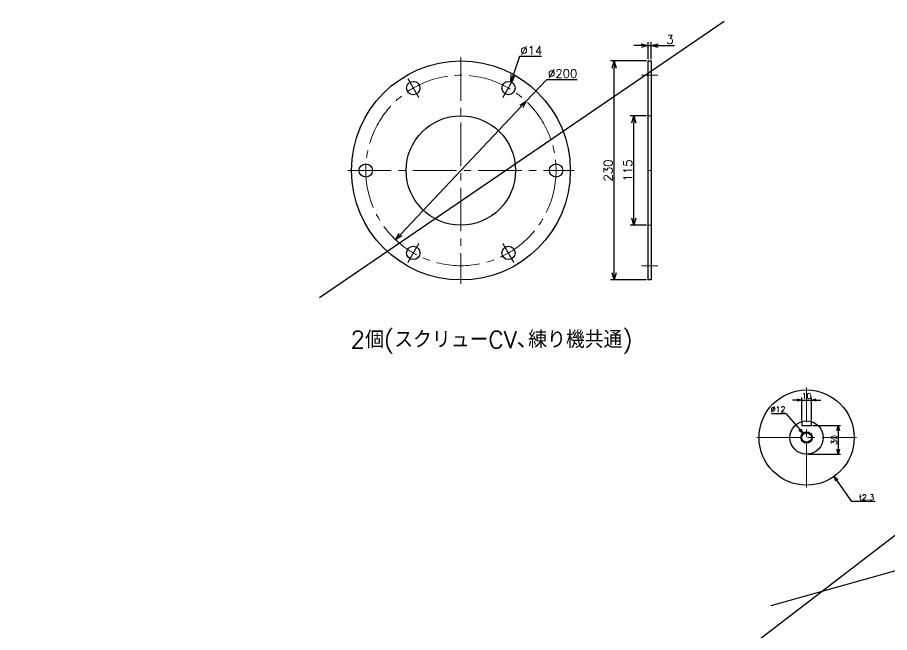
# Model space of a CAD drawing. Header units: millimetres. Extents: x 0 to 38884, y -3675 to 8056.
# Drawn here: x 9562 to 10479, y -1150 to -504 of the extents above; entities that cross this region are included whole.
import ezdxf

# ---------------------------------------------------------------- set-up
doc = ezdxf.new("R2010")
doc.units = ezdxf.units.MM
doc.header["$LTSCALE"] = 2.4
doc.header["$PDMODE"] = 99
doc.header["$PDSIZE"] = 1
doc.linetypes.add('CENTER2', pattern=[28.575, 19.05, -3.175, 3.175, -3.175])
doc.linetypes.add('HIDDEN', pattern=[9.525, 6.35, -3.175])
for name, color, linetype, lineweight in [('04_HIDDEN', 2, 'HIDDEN', 13), ('05_CENTER', 4, 'CENTER2', 13), ('07_TEXT', 3, 'Continuous', 13), ('08_DIM', 3, 'Continuous', 13)]:
    doc.layers.add(name, color=color, linetype=linetype, lineweight=lineweight)
doc.layers.add('10_DRAFT', color=8, linetype='Continuous', lineweight=0, plot=False)
doc.styles.add('KSS_TXT', font='txt.shx', dxfattribs={"bigfont": 'extfont2.shx'})
doc.dimstyles.new('KSS_DIM', dxfattribs={"dimscale": 2, "dimtxt": 3, "dimasz": 2.5, "dimexe": 1.25, "dimexo": 0.625, "dimtad": 1, "dimdsep": 46, "dimtxsty": 'KSS_TXT', "dimblk": 'OPEN30', "dimcen": 0, "dimazin": 2, "dimtfac": 0.75, "dimtmove": 0, "dimatfit": 3, "dimldrblk": 'OPEN30', "dimfxl": 1.25, "dimtolj": 1, "dimarcsym": 0})
doc.dimstyles.new('KSS_DIM$3', dxfattribs={"dimscale": 2, "dimtxt": 3, "dimasz": 2.5, "dimexe": 1.25, "dimexo": 0.625, "dimtad": 1, "dimtih": 1, "dimtoh": 1, "dimdsep": 46, "dimtxsty": 'KSS_TXT', "dimblk": 'OPEN30', "dimcen": 0, "dimazin": 2, "dimtfac": 0.75, "dimtofl": 0, "dimtmove": 0, "dimatfit": 3, "dimldrblk": 'OPEN30', "dimfxl": 1.25, "dimtolj": 1, "dimarcsym": 0})

# ---------------------------------------------------------------- blocks, each defined once
blk = doc.blocks.new('_Open30')
at = {"color": 0, "linetype": 'ByBlock', "lineweight": -2}
for p, q in [((-1, 0.27), (0, 0)), ((0, 0), (-1, -0.27)), ((0, 0), (-1, 0))]:
    blk.add_line(p, q, dxfattribs=at)
blk = doc.blocks.new('*D207')
at = {"layer": '08_DIM', "color": 0, "lineweight": -2, "transparency": 16777216}
for p, q in [((10118.31, -569.45), (10097.02, -592.03)), ((10150.56, -569.45), (10118.31, -569.45)), ((9959.79, -737.53), (10091.87, -597.48))]:
    blk.add_line(p, q, dxfattribs=at)
at = {"layer": 'Defpoints', "color": 0, "transparency": 16777216}
for p in [(10097.02, -592.03), (9959.79, -737.53)]:
    blk.add_point(p, dxfattribs=at)
at = {"layer": '08_DIM', "color": 0, "lineweight": -2, "transparency": 16777216, "xscale": 7.5, "yscale": 7.5, "zscale": 7.5}
for p, rotation in [((10097.02, -592.03), 46.67660230779343), ((9959.79, -737.53), 226.6766023077934)]:
    blk.add_blockref('_Open30', p, dxfattribs=dict(at, rotation=rotation))
at = {"layer": '08_DIM', "color": 0, "transparency": 16777216, "insert": (10135.37, -563.07), "char_height": 9, "attachment_point": 5, "style": 'KSS_TXT'}
blk.add_mtext('\\A1;%%C200', dxfattribs=at)
blk = doc.blocks.new('*D208')
at = {"layer": '08_DIM', "color": 0, "lineweight": -2, "transparency": 16777216}
for p, q in [((10090.1, -545.25), (10083.26, -564.51)), ((10112.98, -545.25), (10090.1, -545.25))]:
    blk.add_line(p, q, dxfattribs=at)
at = {"layer": 'Defpoints', "color": 0, "transparency": 16777216}
for p in [(10080.75, -571.58), (10076.06, -584.77)]:
    blk.add_point(p, dxfattribs=at)
at = {"layer": '08_DIM', "color": 0, "lineweight": -2, "transparency": 16777216, "xscale": 7.5, "yscale": 7.5, "zscale": 7.5, "rotation": 250.442313512592}
blk.add_blockref('_Open30', (10080.75, -571.58), dxfattribs=at)
at = {"layer": '08_DIM', "color": 0, "transparency": 16777216, "insert": (10102.48, -538.87), "char_height": 9, "attachment_point": 5, "style": 'KSS_TXT'}
blk.add_mtext('\\A1;%%C14', dxfattribs=at)
blk = doc.blocks.new('*D209')
at = {"layer": '08_DIM', "color": 0, "lineweight": -2, "transparency": 16777216}
for p, q in [((10225.3, -547.9), (10225.3, -529.89)), ((10228.3, -547.9), (10228.3, -529.89)), ((10217.8, -533.64), (10210.3, -533.64)), ((10225.3, -533.64), (10228.3, -533.64)), ((10235.8, -533.64), (10253.05, -533.64))]:
    blk.add_line(p, q, dxfattribs=at)
at = {"layer": 'Defpoints', "color": 0, "transparency": 16777216}
for p in [(10228.3, -533.64), (10225.3, -549.78), (10228.3, -549.78)]:
    blk.add_point(p, dxfattribs=at)
at = {"layer": '08_DIM', "color": 0, "lineweight": -2, "transparency": 16777216, "xscale": 7.5, "yscale": 7.5, "zscale": 7.5}
blk.add_blockref('_Open30', (10225.3, -533.64), dxfattribs=at)
at = {"layer": '08_DIM', "color": 0, "lineweight": -2, "transparency": 16777216, "xscale": 7.5, "yscale": 7.5, "zscale": 7.5, "rotation": 180}
blk.add_blockref('_Open30', (10228.3, -533.64), dxfattribs=at)
at = {"layer": '08_DIM', "color": 0, "transparency": 16777216, "insert": (10248.18, -527.27), "char_height": 9, "attachment_point": 5, "style": 'KSS_TXT'}
blk.add_mtext('\\A1;3', dxfattribs=at)
blk = doc.blocks.new('*D210')
at = {"layer": '08_DIM', "color": 0, "lineweight": -2, "transparency": 16777216}
for p, q in [((10223.43, -549.78), (10185.76, -549.78)), ((10189.51, -772.28), (10189.51, -557.28)), ((10223.43, -779.78), (10185.76, -779.78))]:
    blk.add_line(p, q, dxfattribs=at)
at = {"layer": 'Defpoints', "color": 0, "transparency": 16777216}
for p in [(10189.51, -549.78), (10225.3, -549.78), (10225.3, -779.78)]:
    blk.add_point(p, dxfattribs=at)
at = {"layer": '08_DIM', "color": 0, "lineweight": -2, "transparency": 16777216, "xscale": 7.5, "yscale": 7.5, "zscale": 7.5}
for p, rotation in [((10189.51, -549.78), 90), ((10189.51, -779.78), 270)]:
    blk.add_blockref('_Open30', p, dxfattribs=dict(at, rotation=rotation))
at = {"layer": '08_DIM', "color": 0, "transparency": 16777216, "insert": (10183.14, -664.78), "char_height": 9, "attachment_point": 5, "rotation": 90, "style": 'KSS_TXT'}
blk.add_mtext('\\A1;230', dxfattribs=at)
blk = doc.blocks.new('*D211')
at = {"layer": '08_DIM', "color": 0, "lineweight": -2, "transparency": 16777216}
for p, q in [((10223.43, -607.28), (10206.46, -607.28)), ((10210.21, -714.78), (10210.21, -614.78)), ((10223.43, -722.28), (10206.46, -722.28))]:
    blk.add_line(p, q, dxfattribs=at)
at = {"layer": 'Defpoints', "color": 0, "transparency": 16777216}
for p in [(10210.21, -607.28), (10225.3, -607.28), (10225.3, -722.28)]:
    blk.add_point(p, dxfattribs=at)
at = {"layer": '08_DIM', "color": 0, "lineweight": -2, "transparency": 16777216, "xscale": 7.5, "yscale": 7.5, "zscale": 7.5}
for p, rotation in [((10210.21, -607.28), 90), ((10210.21, -722.28), 270)]:
    blk.add_blockref('_Open30', p, dxfattribs=dict(at, rotation=rotation))
at = {"layer": '08_DIM', "color": 0, "transparency": 16777216, "insert": (10203.83, -664.78), "char_height": 9, "attachment_point": 5, "rotation": 90, "style": 'KSS_TXT'}
blk.add_mtext('\\A1;115', dxfattribs=at)
blk = doc.blocks.new('A$C33B27836_1')
at = {"color": 3}
blk.add_lwpolyline([(0, 115), (3, 115), (3, -115), (0, -115)], close=True, dxfattribs=at)
at = {"layer": '04_HIDDEN', "color": 3}
for p, q in [((0, 57.5), (3, 57.5)), ((0, -57.5), (3, -57.5))]:
    blk.add_line(p, q, dxfattribs=at)
at = {"layer": '05_CENTER'}
for p, q in [((-7.07, 100), (9.94, 100)), ((-7.07, -100), (9.94, -100))]:
    blk.add_line(p, q, dxfattribs=at)
at = {"layer": '10_DRAFT'}
blk.add_line((0, 0), (3, 0), dxfattribs=at)
blk = doc.blocks.new('*D232')
at = {"layer": '08_DIM', "color": 0, "lineweight": -2, "transparency": 16777216}
for p, q in [((10439.34, -1012.32), (10423.58, -990.09)), ((10463.72, -1012.32), (10439.34, -1012.32))]:
    blk.add_line(p, q, dxfattribs=at)
at = {"layer": 'Defpoints', "color": 0, "transparency": 16777216}
for p in [(10362.83, -904.45), (10420.68, -986.02)]:
    blk.add_point(p, dxfattribs=at)
at = {"layer": '08_DIM', "color": 0, "lineweight": -2, "transparency": 16777216, "xscale": 5, "yscale": 5, "zscale": 5, "rotation": 125.3507753594483}
blk.add_blockref('_Open30', (10420.68, -986.02), dxfattribs=at)
at = {"layer": '08_DIM', "color": 0, "transparency": 16777216, "insert": (10454.72, -1008.07), "char_height": 6, "attachment_point": 5, "style": 'KSS_TXT'}
blk.add_mtext('\\A1;t2.3', dxfattribs=at)
blk = doc.blocks.new('*D756')
at = {"layer": '08_DIM', "color": 0, "lineweight": -2, "transparency": 16777216}
for p, q in [((10354.72, -919.87), (10369.97, -919.87)), ((10369.97, -919.87), (10384.59, -936.89))]:
    blk.add_line(p, q, dxfattribs=at)
at = {"layer": 'Defpoints', "color": 0, "transparency": 16777216}
for p in [(10387.85, -940.68), (10395.66, -949.79)]:
    blk.add_point(p, dxfattribs=at)
at = {"layer": '08_DIM', "color": 0, "lineweight": -2, "transparency": 16777216, "xscale": 5, "yscale": 5, "zscale": 5, "rotation": 310.6589795624067}
blk.add_blockref('_Open30', (10387.85, -940.68), dxfattribs=at)
at = {"layer": '08_DIM', "color": 0, "transparency": 16777216, "insert": (10361.72, -915.62), "char_height": 6, "attachment_point": 5, "style": 'KSS_TXT'}
blk.add_mtext('\\A1;%%C12', dxfattribs=at)
blk = doc.blocks.new('*D757')
at = {"layer": '08_DIM', "color": 0, "lineweight": -2, "transparency": 16777216}
for p, q in [((10398.01, -932.74), (10427.42, -932.74)), ((10424.92, -937.74), (10424.92, -957.74)), ((10393.01, -962.74), (10427.42, -962.74))]:
    blk.add_line(p, q, dxfattribs=at)
at = {"layer": 'Defpoints', "color": 0, "transparency": 16777216}
for p in [(10396.76, -932.74), (10391.76, -962.74), (10424.92, -962.74)]:
    blk.add_point(p, dxfattribs=at)
at = {"layer": '08_DIM', "color": 0, "lineweight": -2, "transparency": 16777216, "xscale": 5, "yscale": 5, "zscale": 5}
for p, rotation in [((10424.92, -932.74), 90), ((10424.92, -962.74), 270)]:
    blk.add_blockref('_Open30', p, dxfattribs=dict(at, rotation=rotation))
at = {"layer": '08_DIM', "color": 0, "transparency": 16777216, "insert": (10420.67, -947.74), "char_height": 6, "attachment_point": 5, "rotation": 90, "style": 'KSS_TXT'}
blk.add_mtext('\\A1;30', dxfattribs=at)
blk = doc.blocks.new('*D758')
at = {"layer": '08_DIM', "color": 0, "lineweight": -2, "transparency": 16777216}
for p, q in [((10381.76, -905.84), (10376.76, -905.84)), ((10386.76, -927.21), (10386.76, -903.34)), ((10386.76, -905.84), (10396.76, -905.84)), ((10396.76, -927.21), (10396.76, -903.34)), ((10401.76, -905.84), (10406.76, -905.84))]:
    blk.add_line(p, q, dxfattribs=at)
at = {"layer": 'Defpoints', "color": 0, "transparency": 16777216}
for p in [(10396.76, -905.84), (10386.76, -928.46), (10396.76, -928.46)]:
    blk.add_point(p, dxfattribs=at)
at = {"layer": '08_DIM', "color": 0, "lineweight": -2, "transparency": 16777216, "xscale": 5, "yscale": 5, "zscale": 5}
blk.add_blockref('_Open30', (10386.76, -905.84), dxfattribs=at)
at = {"layer": '08_DIM', "color": 0, "lineweight": -2, "transparency": 16777216, "xscale": 5, "yscale": 5, "zscale": 5, "rotation": 180}
blk.add_blockref('_Open30', (10396.76, -905.84), dxfattribs=at)
at = {"layer": '08_DIM', "color": 0, "transparency": 16777216, "insert": (10391.76, -901.59), "char_height": 6, "attachment_point": 5, "style": 'KSS_TXT'}
blk.add_mtext('\\A1;10', dxfattribs=at)
blk = doc.blocks.new('A$C427B324A_1')
at = {"color": 0}
blk.add_lwpolyline([(-5, 16.77), (-5, 12.5), (5, 12.5), (5, 16.77)], dxfattribs=at)
for radius in [50, 17.5, 6, 5]:
    blk.add_circle((0, 0), radius, dxfattribs=at)
at = {"layer": '05_CENTER'}
for p, q in [((0, -52.4), (0, 52.4)), ((-52.4, 0), (52.4, 0))]:
    blk.add_line(p, q, dxfattribs=at)

msp = doc.modelspace()

# ---------------------------------------------------------------- linework, layer by layer
at = {"color": 3}
for p, q in [((13062.9437, 931.2229), (8440.9518, -2616.6685)), ((10305.1733, -508.3623), (9879.8988, -798.6453)), ((12175.108, -610.5725), (10354.0429, -1122.0432))]:
    msp.add_line(p, q, dxfattribs=at)
for centre, radius in [((10028.4049, -664.777), 115), ((9978.4049, -578.1745), 7), ((10078.4049, -578.1745), 7), ((10028.4049, -664.777), 57.5), ((9928.4049, -664.777), 7), ((10128.4049, -664.777), 7), ((9978.4049, -751.3796), 7), ((10078.4049, -751.3796), 7)]:
    msp.add_circle(centre, radius, dxfattribs=at)
at = {"layer": '05_CENTER'}
for p, q in [((10028.4049, -545.777), (10028.4049, -783.777)), ((9984.1611, -588.1445), (9972.6488, -568.2045)), ((10072.6488, -588.1445), (10084.1611, -568.2045)), ((9909.4049, -664.777), (10147.4049, -664.777)), ((9939.9173, -664.777), (9916.8926, -664.777)), ((10116.8926, -664.777), (10139.9173, -664.777)), ((9984.1611, -741.4095), (9972.6488, -761.3496)), ((10072.6488, -741.4095), (10084.1611, -761.3496))]:
    msp.add_line(p, q, dxfattribs=at)
msp.add_circle((10028.4049, -664.777), 100, dxfattribs=at)

# ---------------------------------------------------------------- block references
for name, p in [('A$C33B27836_1', (10225.3006, -664.777)), ('A$C427B324A_1', (10391.7552, -945.2354))]:
    msp.add_blockref(name, p)

# ---------------------------------------------------------------- texts
at = {"layer": '07_TEXT', "style": 'KSS_TXT'}
msp.add_text('2個(スクリューCV､練り機共通)', height=18, dxfattribs=at).set_placement((9912.3199, -851.3614))

# ---------------------------------------------------------------- dimensions: what is measured, and where the dimension line sits
at = {"layer": '08_DIM'}
for base, p1, p2, override, picture, middle in [((10228.3006, -533.6439), (10225.3006, -549.777), (10228.3006, -549.777), {"dimscale": 3}, '*D209', (10248.1756, -527.2689)), ((10396.7552, -905.8395), (10386.7552, -928.4649), (10396.7552, -928.4649), {"dimscale": 2, "dimarcsym": 1}, '*D758', (10391.7552, -901.5895))]:
    dim = msp.add_linear_dim(base=base, p1=p1, p2=p2, dimstyle='KSS_DIM', override=override, dxfattribs=at)
    dim.commit()
    dim.dimension.update_dxf_attribs({"geometry": picture, "text_midpoint": middle})
for p1, p2, override, picture, middle in [((10076.0617, -584.7706), (10080.7482, -571.5783), {"dimscale": 3, "dimpost": '%%C<>'}, '*D208', (10102.478, -545.2455)), ((9959.7934, -737.5263), (10097.0165, -592.0278), {"dimscale": 3, "dimpost": '%%C<>', "dimtix": 1, "dimatfit": 2}, '*D207', (10135.3731, -569.4495)), ((10395.6646, -949.787), (10387.8459, -940.6838), {"dimscale": 2, "dimpost": '%%C<>', "dimarcsym": 1}, '*D756', (10361.7199, -919.8708))]:
    dim = msp.add_diameter_dim_2p(p1=p1, p2=p2, dimstyle='KSS_DIM$3', override=override, dxfattribs=at)
    dim.commit()
    dim.dimension.update_dxf_attribs({"geometry": picture, "text_midpoint": middle, "dimtype": 163})
for base, p1, p2, override, picture, middle in [((10189.5118, -549.777), (10225.3006, -779.777), (10225.3006, -549.777), {"dimscale": 3}, '*D210', (10183.1368, -664.777)), ((10210.21, -607.277), (10225.3006, -722.277), (10225.3006, -607.277), {"dimscale": 3}, '*D211', (10203.8288, -664.777)), ((10424.9217, -962.7354), (10396.7552, -932.7354), (10391.7552, -962.7354), {"dimscale": 2, "dimarcsym": 1}, '*D757', (10420.6717, -947.7354))]:
    dim = msp.add_linear_dim(base=base, p1=p1, p2=p2, angle=90, dimstyle='KSS_DIM', override=override, dxfattribs=at)
    dim.commit()
    dim.dimension.update_dxf_attribs({"geometry": picture, "text_midpoint": middle})
at = {"layer": '08_DIM', "color": 1}
dim = msp.add_diameter_dim_2p(p1=(10362.8262, -904.4541), p2=(10420.6843, -986.0167), text='t2.3', dimstyle='KSS_DIM$3', override={"dimscale": 2, "dimpost": '%%C<>'}, dxfattribs=at)
dim.commit()
dim.dimension.update_dxf_attribs({"geometry": '*D232', "text_midpoint": (10454.7154, -1012.3163), "dimtype": 163})

doc.saveas('drawing.dxf')
